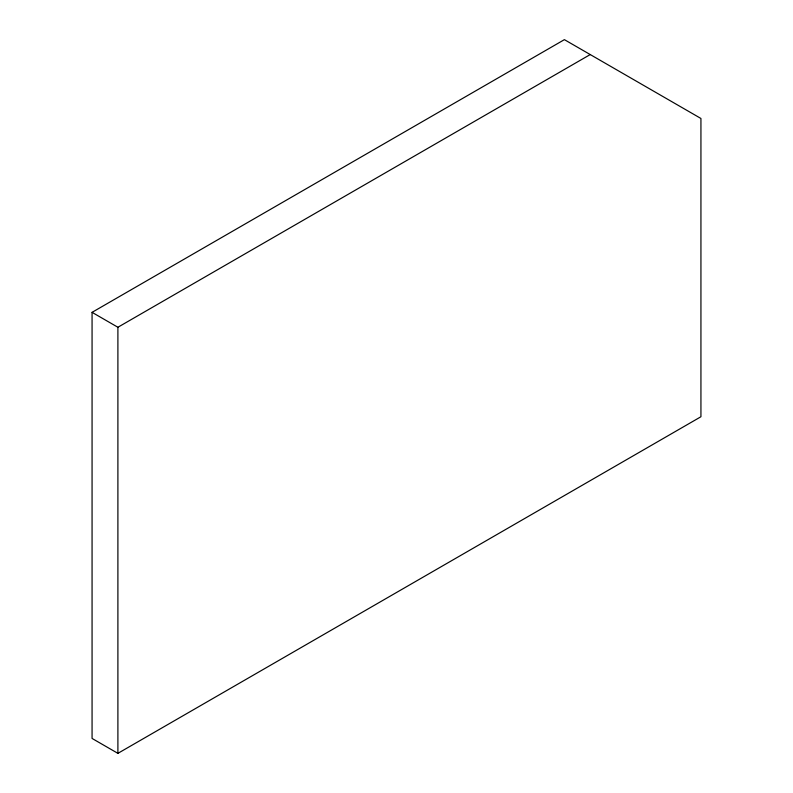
<?xml version="1.0" encoding="UTF-8"?>
<svg xmlns="http://www.w3.org/2000/svg" width="793" height="793" viewBox="0 0 793 793"><rect width="100%" height="100%" fill="white"/><g stroke="black" fill="none" stroke-linecap="round" stroke-linejoin="round"><path stroke-width="1.19" d="M92.067 312.343L564.398 39.65L700.933 118.474L700.933 416.741L117.899 753.35L92.067 738.442L92.067 312.343L117.899 327.261L590.23 54.558M117.899 327.261L117.899 753.35"/></g></svg>
